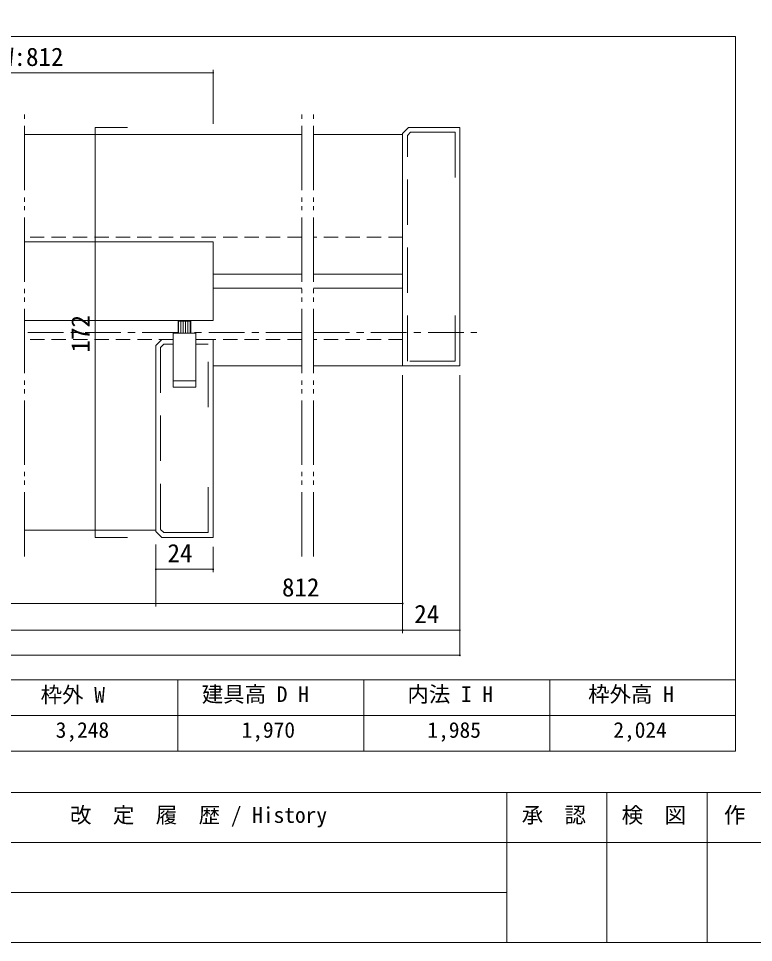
# Model space of a CAD drawing. Units: millimetres on the paper, enlarged 10 times, with parts at other scales. Extents: x -2000 to 2000, y -1385 to 1385.
# Drawn here: x -623 to 405, y -1385 to -92 of the extents above; entities that cross this region are included whole.
import ezdxf
from ezdxf.enums import TextEntityAlignment as Align

# ---------------------------------------------------------------- set-up
doc = ezdxf.new("R2010")
doc.units = ezdxf.units.MM
doc.header["$LTSCALE"] = 10
for name, pattern in [('CHAIN1', [8, 5, -1, 1, -1]), ('DOUBLE_CHAIN2', [12.8, 9, -1, 0.6, -0.6, 0.6, -1]), ('USER2', [9.525, 6.35, -3.175]), ('USER9', [3, 2, -1])]:
    doc.linetypes.add(name, pattern=pattern)
doc.layers.add('1-1_0', color=7, linetype='Continuous', lineweight=20)
doc.layers.add('2-0', color=7, linetype='Continuous', lineweight=18)
doc.styles.add('ＭＳ ゴシック', font='')
doc.styles.get('ＭＳ ゴシック').set_extended_font_data('MS Gothic')

msp = doc.modelspace()

# ---------------------------------------------------------------- linework, layer by layer
at = {"layer": '1-1_0'}
for p, q in [((380, -117.5), (-1950, -117.5)), ((380, -117.5), (-1950, -117.5)), ((380, -1017.5), (380, -117.5)), ((380, -1017.5), (-1950, -1017.5)), ((380, -1017.5), (-1950, -1017.5)), ((-400, -1017.5), (-400, -1117.5)), ((-140, -1017.5), (-140, -1117.5)), ((120, -1017.5), (120, -1117.5)), ((380, -1017.5), (380, -1117.5)), ((380, -1067.5), (-1950, -1067.5)), ((380, -1117.5), (-1950, -1117.5)), ((2000, -1175), (-2000, -1175)), ((60, -1175), (60, -1385)), ((200, -1175), (200, -1385)), ((340, -1175), (340, -1385)), ((2000, -1245), (-1190, -1245)), ((60, -1315), (-1190, -1315))]:
    msp.add_line(p, q, dxfattribs=at)
msp.add_lwpolyline([(-2000, -1385), (2000, -1385), (2000, 1385), (-2000, 1385)], close=True, dxfattribs=at)
at = {"layer": '2-0', "color": 4, "lineweight": 9}
for p, q in [((-350.91, -239.94), (-350.91, -164.52)), ((-791.08, -168.69), (-350.91, -168.69)), ((-515.84, -244.94), (-470.39, -244.94)), ((-85.77, -591.6), (-85.77, -952.25)), ((-5.77, -591.6), (-5.77, -983.28)), ((-430.91, -828.27), (-430.91, -914.88)), ((-430.91, -828.27), (-430.91, -914.88)), ((-350.91, -831.6), (-350.91, -867.13)), ((-350.91, -831.6), (-350.91, -867.13)), ((-430.91, -862.96), (-350.91, -862.96)), ((-351.43, -862.96), (-430.39, -862.96)), ((-1496.4, -910.71), (-85.77, -910.71)), ((-85.77, -948.08), (-1496.4, -948.08)), ((-5.77, -948.08), (-85.77, -948.08)), ((-854.42, -983.28), (-5.77, -983.28))]:
    msp.add_line(p, q, dxfattribs=at)
at = {"layer": '2-0', "linetype": 'DOUBLE_CHAIN2', "lineweight": 20}
for p, q in [((-614.75, -844.84), (-614.75, -221.4)), ((-226.93, -844.84), (-226.93, -221.4)), ((-210.26, -844.84), (-210.26, -221.4))]:
    msp.add_line(p, q, dxfattribs=at)
at = {"layer": '2-0', "lineweight": 20}
for p, q in [((-85.77, -253.27), (-77.44, -244.94)), ((-614.75, -254.94), (-226.93, -254.94)), ((-437.99, -254.94), (-479.65, -254.94)), ((-210.26, -254.94), (-85.77, -254.94)), ((-614.75, -404.94), (-474.96, -404.94)), ((-614.75, -404.94), (-350.91, -404.94)), ((-435.91, -404.94), (-479.65, -404.94)), ((-437.99, -404.94), (-479.65, -404.94)), ((-350.91, -449.94), (-226.93, -449.94)), ((-210.26, -449.94), (-85.77, -449.94)), ((-350.91, -469.94), (-226.93, -469.94)), ((-210.26, -469.94), (-85.77, -469.94)), ((-435.91, -514.94), (-479.65, -514.94)), ((-435.91, -514.94), (-479.65, -514.94)), ((-399.4, -531.61), (-399.4, -516.03)), ((-396.06, -531.61), (-396.06, -516.03)), ((-392.73, -531.61), (-392.73, -516.03)), ((-389.4, -531.61), (-389.4, -516.03)), ((-386.06, -531.61), (-386.06, -516.03)), ((-382.73, -531.61), (-382.73, -516.03)), ((-430.91, -549.94), (-422.57, -541.6)), ((-406.74, -541.6), (-422.57, -541.6)), ((-406.74, -541.6), (-422.57, -541.6)), ((-406.74, -532.83), (-406.74, -599.5)), ((-406.74, -532.83), (-375.07, -532.83)), ((-406.74, -541.6), (-406.74, -608.27)), ((-375.07, -599.5), (-375.07, -532.83)), ((-375.07, -608.27), (-375.07, -541.6)), ((-350.91, -541.6), (-375.07, -541.6)), ((-350.91, -818.27), (-350.91, -541.6)), ((-430.91, -549.94), (-430.91, -809.94)), ((-350.91, -578.27), (-226.93, -578.27)), ((-210.26, -578.27), (-85.77, -578.27)), ((-85.77, -591.6), (-85.77, -914.88)), ((-85.77, -591.6), (-85.77, -952.25)), ((-375.07, -599.5), (-406.74, -599.5)), ((-375.07, -608.27), (-406.74, -608.27)), ((-614.75, -808.27), (-430.91, -808.27)), ((-430.91, -809.94), (-422.57, -818.27)), ((-422.57, -818.27), (-350.91, -818.27))]:
    msp.add_line(p, q, dxfattribs=at)
at = {"layer": '2-0', "linetype": 'USER9'}
for p, q in [((-226.93, -398.27), (-614.75, -398.27)), ((-85.77, -398.27), (-210.26, -398.27)), ((-406.74, -541.6), (-614.75, -541.6)), ((-226.93, -541.6), (-375.07, -541.6)), ((-85.77, -541.6), (-210.26, -541.6))]:
    msp.add_line(p, q, dxfattribs=at)
at = {"layer": '2-0', "linetype": 'USER2', "lineweight": 20}
for p, q in [((-12.36, -571.68), (-12.36, -483.68)), ((-419.81, -548.27), (-406.74, -548.27)), ((-357.57, -548.27), (-375.07, -548.27)), ((-357.57, -636.27), (-357.57, -548.27)), ((-357.57, -811.6), (-357.57, -723.6))]:
    msp.add_line(p, q, dxfattribs=at)
at = {"layer": '2-0', "linetype": 'CHAIN1', "lineweight": 20}
for p, q in [((-399.96, -531.61), (-614.75, -531.61)), ((-226.93, -531.61), (-382.73, -531.61)), ((-210.26, -531.61), (18.15, -531.61))]:
    msp.add_line(p, q, dxfattribs=at)
at = {"layer": '2-0', "color": 4, "lineweight": 9}
for points in [[(-515.84, -244.94), (-515.84, -818.27), (-470.39, -818.27)], [(-1151.26, -910.71), (-430.91, -910.71), (-350.91, -910.71)]]:
    msp.add_lwpolyline(points, dxfattribs=at)
at = {"layer": '2-0', "lineweight": 20}
for points in [[(-5.77, -578.27), (-5.77, -244.94), (-77.44, -244.94)], [(-85.77, -253.27), (-85.77, -578.27), (-5.77, -578.27)], [(-614.75, -514.94), (-350.91, -514.94), (-350.91, -404.94)], [(-399.96, -532.83), (-399.96, -516.03), (-381.85, -516.03), (-381.85, -532.83)]]:
    msp.add_lwpolyline(points, dxfattribs=at)
at = {"layer": '2-0', "linetype": 'USER2', "lineweight": 20}
for points in [[(-12.36, -571.68), (-79.19, -571.68), (-79.19, -256), (-74.71, -251.52), (-12.36, -251.52), (-12.36, -339.52)], [(-406.74, -548.27), (-419.81, -548.27), (-424.24, -552.7), (-424.24, -807.17), (-419.81, -811.6), (-357.57, -811.6)]]:
    msp.add_lwpolyline(points, dxfattribs=at)
at = {"layer": '2-0', "color": 4, "lineweight": 9}
for centre, start, end in [((-350.91, -168.69), 0, 180), ((-350.91, -168.69), 180, 0), ((-430.91, -862.96), 0, 180), ((-430.91, -862.96), 0, 180), ((-430.91, -862.96), 180, 0), ((-430.91, -862.96), 180, 0), ((-350.91, -862.96), 0, 180), ((-350.91, -862.96), 0, 180), ((-350.91, -862.96), 180, 0), ((-350.91, -862.96), 180, 0), ((-85.77, -910.71), 0, 180), ((-85.77, -910.71), 180, 0), ((-85.77, -948.08), 0, 180), ((-85.77, -948.08), 0, 180), ((-85.77, -948.08), 180, 0), ((-85.77, -948.08), 180, 0), ((-5.77, -948.08), 0, 180), ((-5.77, -948.08), 180, 0), ((-5.77, -983.28), 0, 180), ((-5.77, -983.28), 180, 0)]:
    msp.add_arc(centre, 0.521, start, end, dxfattribs=at)

# ---------------------------------------------------------------- texts
at = {"layer": '1-1_0', "style": 'ＭＳ ゴシック'}
for s, p in [('枠外 W', (-592.08, -1056.02)), ('建具高 D H', (-366.7, -1055.24)), ('内法 I H', (-79.13, -1055.24)), ('枠外高 H', (173.69, -1055.24)), ('3,248', (-571.08, -1105.25)), ('1,970', (-311.08, -1105.25)), ('1,985', (-51.08, -1105.25)), ('2,024', (208.92, -1105.25)), ('改\u3000定\u3000履\u3000歴 / History', (-551.02, -1224.21)), ('承\u3000認', (80.74, -1224.21)), ('検\u3000図', (220.6, -1224.21)), ('作\u3000成', (363.67, -1224.21))]:
    msp.add_text(s, height=21.99, dxfattribs=at).set_placement(p, align=Align.BOTTOM_LEFT)
at = {"layer": '2-0', "style": 'ＭＳ ゴシック'}
for s, p in [('DW:812', (-664.88, -166.61)), ('24', (-414.63, -860.88)), ('812', (-254.55, -908.63)), ('24', (-69.49, -946))]:
    msp.add_text(s, height=25.66, dxfattribs=at).set_placement(p, align=Align.BOTTOM_LEFT)
msp.add_text('172', height=25.66, rotation=90, dxfattribs=at).set_placement((-515.84, -559.68), align=Align.BOTTOM_LEFT)

doc.saveas('drawing.dxf')
